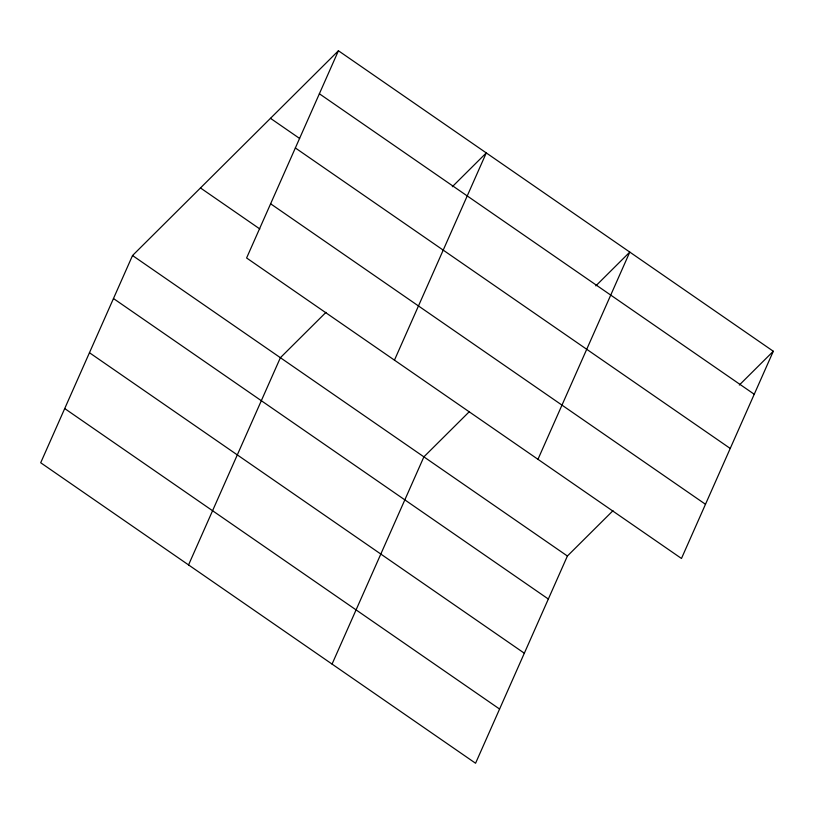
<?xml version="1.0" encoding="UTF-8"?>
<svg xmlns="http://www.w3.org/2000/svg" width="814" height="814" viewBox="0 0 814 814"><rect width="100%" height="100%" fill="white"/><g stroke="black" fill="none" stroke-linecap="round" stroke-linejoin="round"><path stroke-width="1.22" d="M338.431 50.753L246.601 257.977L681.471 558.475L773.3 351.251L338.431 50.753L132.529 255.525L40.7 462.749L475.569 763.247L567.399 556.023L612.993 510.683M188.553 564.916L280.382 357.702L325.976 312.352M394.454 360.144L486.284 152.92L452.309 186.711M332.061 664.082L423.891 456.858L469.485 411.518M537.962 459.31L629.792 252.086L595.817 285.877M739.326 385.042L773.3 351.251M319.373 93.763L754.242 394.261M270.482 118.325L299.633 138.472M295.35 147.955L730.229 448.443M270.614 203.785L705.484 504.283M200.478 187.953L259.829 228.968M132.529 255.525L567.399 556.023M113.472 298.534L548.341 599.033M89.459 352.727L524.328 653.225M64.713 408.557L499.593 709.055"/></g></svg>
